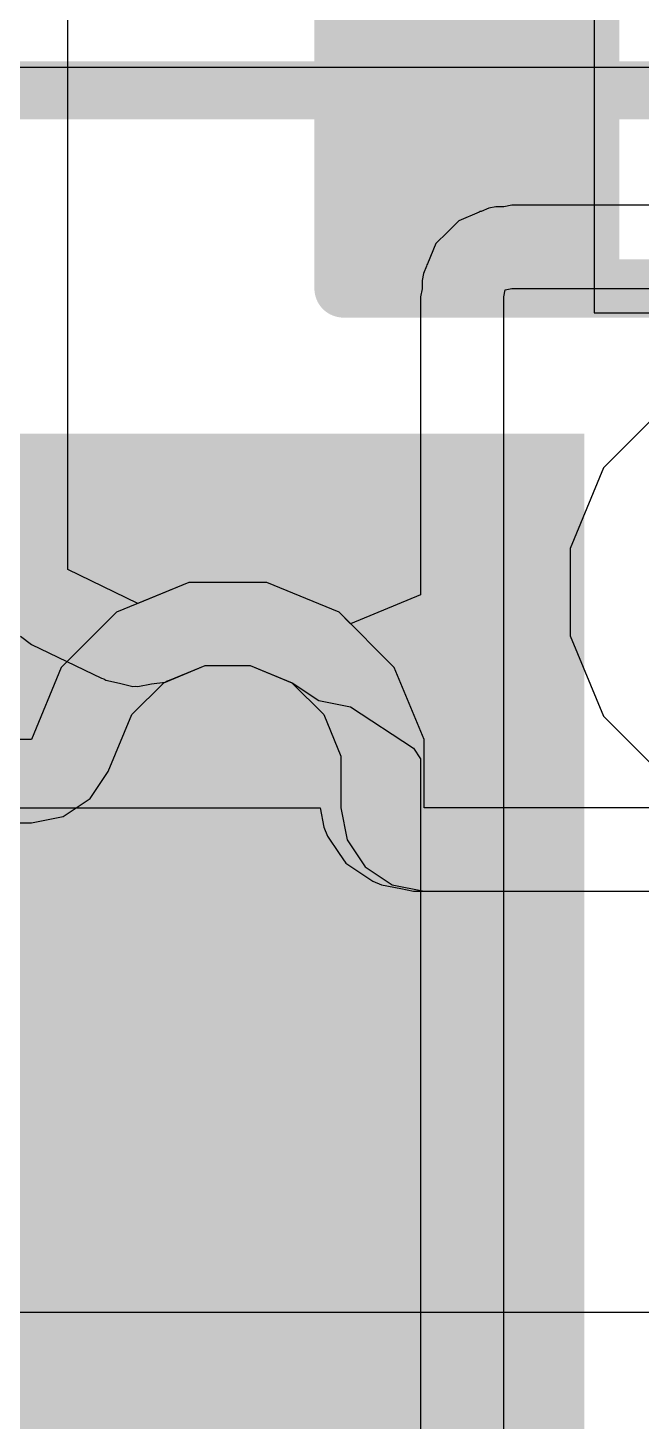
# Model space of a CAD drawing. Header units: inches. Extents: x -10 to 344, y -7 to 75.
# Drawn here: x 48.443 to 49.779, y 3.529 to 6.565 of the extents above; entities that cross this region are included whole.
import ezdxf

# ---------------------------------------------------------------- set-up
doc = ezdxf.new("R2010")
doc.units = ezdxf.units.IN
for name, color, linetype in [('Bottom Layer', 5, 'Continuous'), ('Bottom Overlay', 54, 'Continuous'), ('Bottom Paste', 16, 'Continuous'), ('Bottom Solder', 6, 'Continuous'), ('Drill Drawing', 1, 'Continuous'), ('Mid Layer 1', 16, 'Continuous'), ('Mid Layer 2', 76, 'Continuous'), ('Top Layer', 1, 'Continuous'), ('Top Overlay', 2, 'Continuous'), ('Top Solder', 216, 'Continuous'), ('Via Holes', 16, 'Continuous')]:
    doc.layers.add(name, color=color, linetype=linetype)

# ---------------------------------------------------------------- blocks, each defined once
blk = doc.blocks.new('8_WSON__8_6__28')
at = {"layer": 'Top Layer'}
blk.add_hatch(color=1, dxfattribs=at).paths.add_polyline_path([(-1.7, 2.15), (1.7, 2.15), (1.7, -2.15), (-1.7, -2.15)])
at = {"layer": 'Top Solder'}
blk.add_hatch(color=216, dxfattribs=at).paths.add_polyline_path([(-1.8016, 2.2516), (1.8016, 2.2516), (1.8016, -2.2516), (-1.8016, -2.2516)])
at = {"layer": 'Top Overlay'}
blk.add_lwpolyline([(4, -3, 0.127, 0.127, 0), (-4, -3, 0.127, 0.127, 0)], format="xyseb", dxfattribs=at)
blk = doc.blocks.new('R___0402_B_57')
at = {"layer": 'Bottom Layer'}
for points in [[(-0.2413, 0.3175), (-0.2413, -0.3175), (-0.6985, -0.3175), (-0.6985, 0.3175)], [(0.6985, 0.3175), (0.6985, -0.3175), (0.2413, -0.3175), (0.2413, 0.3175)]]:
    blk.add_hatch(color=5, dxfattribs=at).paths.add_polyline_path(points)
at = {"layer": 'Bottom Paste'}
for points in [[(-0.2413, 0.3175), (-0.2413, -0.3175), (-0.6985, -0.3175), (-0.6985, 0.3175)], [(0.6985, 0.3175), (0.6985, -0.3175), (0.2413, -0.3175), (0.2413, 0.3175)]]:
    blk.add_hatch(color=16, dxfattribs=at).paths.add_polyline_path(points)
at = {"layer": 'Bottom Solder'}
for points in [[(-0.1863, 0.3725), (-0.1863, -0.3725), (-0.7535, -0.3725), (-0.7535, 0.3725)], [(0.7535, 0.3725), (0.7535, -0.3725), (0.1863, -0.3725), (0.1863, 0.3725)]]:
    blk.add_hatch(color=6, dxfattribs=at).paths.add_polyline_path(points)
at = {"layer": 'Bottom Overlay'}
for points in [[(-0.7874, -0.4064, 0.127, 0.127, 0), (-0.7874, 0.4064, 0.127, 0.127, 0)], [(-0.7874, 0.4064, 0.127, 0.127, 0), (0.7874, 0.4064, 0.127, 0.127, 0)], [(0.7874, -0.4064, 0.127, 0.127, 0), (0.7874, 0.4064, 0.127, 0.127, 0)], [(-0.8128, 0.4318, 0.00323, 0.00323, 0), (0.8128, 0.4318, 0.00323, 0.00323, 0)], [(-0.7874, -0.4064, 0.127, 0.127, 0), (0.7874, -0.4064, 0.127, 0.127, 0)]]:
    blk.add_lwpolyline(points, format="xyseb", dxfattribs=at)
for points in [[(-0.8191, 0.4064, 0.0635, 0.0635, 1), (-0.7556, 0.4064, 0.0635, 0.0635, 1)], [(-0.8191, 0.4064, 0.0635, 0.0635, 1), (-0.7556, 0.4064, 0.0635, 0.0635, 1)], [(0.7556, 0.4064, 0.0635, 0.0635, 1), (0.8191, 0.4064, 0.0635, 0.0635, 1)], [(0.7556, 0.4064, 0.0635, 0.0635, 1), (0.8191, 0.4064, 0.0635, 0.0635, 1)], [(-0.8136, 0.4318, 0.00161, 0.00161, 1), (-0.812, 0.4318, 0.00161, 0.00161, 1)], [(0.812, 0.4318, 0.00161, 0.00161, 1), (0.8136, 0.4318, 0.00161, 0.00161, 1)], [(-0.8191, -0.4064, 0.0635, 0.0635, 1), (-0.7556, -0.4064, 0.0635, 0.0635, 1)], [(-0.8191, -0.4064, 0.0635, 0.0635, 1), (-0.7556, -0.4064, 0.0635, 0.0635, 1)], [(0.7556, -0.4064, 0.0635, 0.0635, 1), (0.8191, -0.4064, 0.0635, 0.0635, 1)], [(0.7556, -0.4064, 0.0635, 0.0635, 1), (0.8191, -0.4064, 0.0635, 0.0635, 1)]]:
    blk.add_lwpolyline(points, format="xyseb", close=True, dxfattribs=at)

msp = doc.modelspace()

# ---------------------------------------------------------------- hatches: boundary and pattern name
at = {"layer": 'Bottom Layer'}
h = msp.add_hatch(color=5, dxfattribs=at)
edge = h.paths.add_edge_path()
edge.add_arc((48.8786, 4.929), 0.25, 0, 360)
h = msp.add_hatch(color=5, dxfattribs=at)
edge = h.paths.add_edge_path()
edge.add_arc((48.8786, 3.929), 0.25, 0, 360)
at = {"layer": 'Mid Layer 1'}
h = msp.add_hatch(color=16, dxfattribs=at)
edge = h.paths.add_edge_path()
edge.add_arc((48.8786, 4.929), 0.25, 0, 360)
h = msp.add_hatch(color=16, dxfattribs=at)
edge = h.paths.add_edge_path()
edge.add_arc((48.8786, 3.929), 0.25, 0, 360)
at = {"layer": 'Mid Layer 2'}
h = msp.add_hatch(color=76, dxfattribs=at)
edge = h.paths.add_edge_path()
edge.add_arc((48.8786, 4.929), 0.25, 0, 360)
h = msp.add_hatch(color=76, dxfattribs=at)
edge = h.paths.add_edge_path()
edge.add_arc((48.8786, 3.929), 0.25, 0, 360)
at = {"layer": 'Top Layer'}
h = msp.add_hatch(color=1, dxfattribs=at)
edge = h.paths.add_edge_path()
edge.add_arc((48.8786, 4.929), 0.25, 0, 360)
h = msp.add_hatch(color=1, dxfattribs=at)
edge = h.paths.add_edge_path()
edge.add_arc((48.8786, 3.929), 0.25, 0, 360)
at = {"layer": 'Via Holes'}
h = msp.add_hatch(color=7, dxfattribs=at)
edge = h.paths.add_edge_path()
edge.add_arc((48.8786, 4.929), 0.125, 0, 360)
h = msp.add_hatch(color=7, dxfattribs=at)
edge = h.paths.add_edge_path()
edge.add_arc((48.8786, 3.929), 0.125, 0, 360)

# ---------------------------------------------------------------- linework, layer by layer
at = {"layer": 'Bottom Layer'}
for p, q in [((48.5301, 5.3846), (48.5301, 13.3238)), ((49.6768, 6.9925), (49.6768, 5.9442)), ((49.6768, 5.9442), (49.9816, 5.9442)), ((48.6825, 5.3108), (48.5301, 5.3846)), ((48.7935, 5.3568), (48.6825, 5.3108)), ((48.9637, 5.3568), (48.7935, 5.3568)), ((49.1209, 5.2917), (48.9637, 5.3568)), ((49.2413, 5.1713), (49.1209, 5.2917)), ((48.427, 5.2397), (48.4511, 5.2215)), ((48.4511, 5.2215), (48.6035, 5.1477)), ((48.7519, 5.1433), (48.8296, 5.1755)), ((48.8296, 5.1755), (48.9276, 5.1755)), ((48.9276, 5.1755), (49.0182, 5.138)), ((49.3064, 5.0141), (49.2413, 5.1713)), ((48.6035, 5.1477), (48.6087, 5.1463)), ((48.6087, 5.1463), (48.6131, 5.1433)), ((48.6131, 5.1433), (48.6428, 5.1374)), ((48.6428, 5.1374), (48.6719, 5.1298)), ((48.6825, 5.1295), (48.7121, 5.1354)), ((48.7121, 5.1354), (48.742, 5.1396)), ((48.742, 5.1396), (48.7466, 5.1423)), ((48.7466, 5.1423), (48.7519, 5.1433)), ((49.0182, 5.138), (49.0876, 5.0686)), ((48.6719, 5.1298), (48.6773, 5.1306)), ((48.6773, 5.1306), (48.6825, 5.1295)), ((49.0876, 5.0686), (49.1251, 4.978)), ((49.3064, 4.8652), (49.3064, 5.0141)), ((49.1251, 4.978), (49.1251, 4.8652)), ((46.5328, 4.8652), (49.0798, 4.8652)), ((49.0798, 4.8652), (49.0881, 4.8232)), ((49.1251, 4.8652), (49.1389, 4.7958)), ((51.2485, 4.8652), (49.3064, 4.8652)), ((49.0881, 4.8232), (49.0961, 4.8038)), ((49.0961, 4.8038), (49.0961, 4.8038)), ((49.0961, 4.8038), (49.0961, 4.8038)), ((49.0961, 4.8038), (49.1213, 4.7662)), ((49.1389, 4.7958), (49.1782, 4.737)), ((49.1213, 4.7662), (49.1354, 4.745)), ((49.1354, 4.745), (49.1354, 4.745)), ((49.1354, 4.745), (49.1354, 4.745)), ((49.1354, 4.745), (49.1684, 4.723)), ((49.1782, 4.737), (49.237, 4.6977)), ((49.1684, 4.723), (49.1942, 4.7057)), ((49.1942, 4.7057), (49.1942, 4.7057)), ((49.1942, 4.7057), (49.1943, 4.7057)), ((49.1943, 4.7057), (49.2136, 4.6977)), ((49.2136, 4.6977), (49.2554, 4.6894)), ((49.237, 4.6977), (49.3064, 4.6839)), ((49.2554, 4.6894), (49.2829, 4.6839)), ((49.2829, 4.6839), (51.2664, 4.6839)), ((49.3064, 4.6839), (51.2485, 4.6839)), ((52.4267, 3.7657), (46.5328, 3.7657))]:
    msp.add_line(p, q, dxfattribs=at)
at = {"layer": 'Drill Drawing'}
for points in [[(48.6246, 5.183, 0.0508, 0.0508, 0), (48.8786, 5.056, 0.0508, 0.0508, 0)], [(48.6246, 5.183, 0.0508, 0.0508, 0), (48.7516, 4.929, 0.0508, 0.0508, 0)], [(48.8786, 5.056, 0.0508, 0.0508, 0), (49.1326, 5.183, 0.0508, 0.0508, 0)], [(49.0056, 4.929, 0.0508, 0.0508, 0), (49.1326, 5.183, 0.0508, 0.0508, 0)], [(48.6246, 4.675, 0.0508, 0.0508, 0), (48.7516, 4.929, 0.0508, 0.0508, 0)], [(49.0056, 4.929, 0.0508, 0.0508, 0), (49.1326, 4.675, 0.0508, 0.0508, 0)], [(48.6246, 4.675, 0.0508, 0.0508, 0), (48.8786, 4.802, 0.0508, 0.0508, 0)], [(48.8786, 4.802, 0.0508, 0.0508, 0), (49.1326, 4.675, 0.0508, 0.0508, 0)], [(48.6246, 4.183, 0.0508, 0.0508, 0), (48.8786, 4.056, 0.0508, 0.0508, 0)], [(48.6246, 4.183, 0.0508, 0.0508, 0), (48.7516, 3.929, 0.0508, 0.0508, 0)], [(48.8786, 4.056, 0.0508, 0.0508, 0), (49.1326, 4.183, 0.0508, 0.0508, 0)], [(49.0056, 3.929, 0.0508, 0.0508, 0), (49.1326, 4.183, 0.0508, 0.0508, 0)], [(48.6246, 3.675, 0.0508, 0.0508, 0), (48.7516, 3.929, 0.0508, 0.0508, 0)], [(49.0056, 3.929, 0.0508, 0.0508, 0), (49.1326, 3.675, 0.0508, 0.0508, 0)], [(48.6246, 3.675, 0.0508, 0.0508, 0), (48.8786, 3.802, 0.0508, 0.0508, 0)], [(48.8786, 3.802, 0.0508, 0.0508, 0), (49.1326, 3.675, 0.0508, 0.0508, 0)]]:
    msp.add_lwpolyline(points, format="xyseb", dxfattribs=at)
for points in [[(48.6119, 5.183, 0.0254, 0.0254, 1), (48.6373, 5.183, 0.0254, 0.0254, 1)], [(48.6119, 5.183, 0.0254, 0.0254, 1), (48.6373, 5.183, 0.0254, 0.0254, 1)], [(49.1199, 5.183, 0.0254, 0.0254, 1), (49.1453, 5.183, 0.0254, 0.0254, 1)], [(49.1199, 5.183, 0.0254, 0.0254, 1), (49.1453, 5.183, 0.0254, 0.0254, 1)], [(48.8659, 5.056, 0.0254, 0.0254, 1), (48.8913, 5.056, 0.0254, 0.0254, 1)], [(48.8659, 5.056, 0.0254, 0.0254, 1), (48.8913, 5.056, 0.0254, 0.0254, 1)], [(48.7389, 4.929, 0.0254, 0.0254, 1), (48.7643, 4.929, 0.0254, 0.0254, 1)], [(48.7389, 4.929, 0.0254, 0.0254, 1), (48.7643, 4.929, 0.0254, 0.0254, 1)], [(48.9929, 4.929, 0.0254, 0.0254, 1), (49.0183, 4.929, 0.0254, 0.0254, 1)], [(48.9929, 4.929, 0.0254, 0.0254, 1), (49.0183, 4.929, 0.0254, 0.0254, 1)], [(48.8659, 4.802, 0.0254, 0.0254, 1), (48.8913, 4.802, 0.0254, 0.0254, 1)], [(48.8659, 4.802, 0.0254, 0.0254, 1), (48.8913, 4.802, 0.0254, 0.0254, 1)], [(48.6119, 4.675, 0.0254, 0.0254, 1), (48.6373, 4.675, 0.0254, 0.0254, 1)], [(48.6119, 4.675, 0.0254, 0.0254, 1), (48.6373, 4.675, 0.0254, 0.0254, 1)], [(49.1199, 4.675, 0.0254, 0.0254, 1), (49.1453, 4.675, 0.0254, 0.0254, 1)], [(49.1199, 4.675, 0.0254, 0.0254, 1), (49.1453, 4.675, 0.0254, 0.0254, 1)], [(48.6119, 4.183, 0.0254, 0.0254, 1), (48.6373, 4.183, 0.0254, 0.0254, 1)], [(48.6119, 4.183, 0.0254, 0.0254, 1), (48.6373, 4.183, 0.0254, 0.0254, 1)], [(49.1199, 4.183, 0.0254, 0.0254, 1), (49.1453, 4.183, 0.0254, 0.0254, 1)], [(49.1199, 4.183, 0.0254, 0.0254, 1), (49.1453, 4.183, 0.0254, 0.0254, 1)], [(48.8659, 4.056, 0.0254, 0.0254, 1), (48.8913, 4.056, 0.0254, 0.0254, 1)], [(48.8659, 4.056, 0.0254, 0.0254, 1), (48.8913, 4.056, 0.0254, 0.0254, 1)], [(48.7389, 3.929, 0.0254, 0.0254, 1), (48.7643, 3.929, 0.0254, 0.0254, 1)], [(48.7389, 3.929, 0.0254, 0.0254, 1), (48.7643, 3.929, 0.0254, 0.0254, 1)], [(48.9929, 3.929, 0.0254, 0.0254, 1), (49.0183, 3.929, 0.0254, 0.0254, 1)], [(48.9929, 3.929, 0.0254, 0.0254, 1), (49.0183, 3.929, 0.0254, 0.0254, 1)], [(48.8659, 3.802, 0.0254, 0.0254, 1), (48.8913, 3.802, 0.0254, 0.0254, 1)], [(48.8659, 3.802, 0.0254, 0.0254, 1), (48.8913, 3.802, 0.0254, 0.0254, 1)], [(48.6119, 3.675, 0.0254, 0.0254, 1), (48.6373, 3.675, 0.0254, 0.0254, 1)], [(48.6119, 3.675, 0.0254, 0.0254, 1), (48.6373, 3.675, 0.0254, 0.0254, 1)], [(49.1199, 3.675, 0.0254, 0.0254, 1), (49.1453, 3.675, 0.0254, 0.0254, 1)], [(49.1199, 3.675, 0.0254, 0.0254, 1), (49.1453, 3.675, 0.0254, 0.0254, 1)]]:
    msp.add_lwpolyline(points, format="xyseb", close=True, dxfattribs=at)
at = {"layer": 'Mid Layer 1'}
for p, q in [((47.8906, 6.4796), (49.9696, 6.4796)), ((49.8312, 5.7406), (49.6968, 5.6061)), ((49.6968, 5.6061), (49.6241, 5.4305)), ((49.6241, 5.4305), (49.6241, 5.2405)), ((49.6241, 5.2405), (49.6968, 5.0648)), ((49.6968, 5.0648), (49.8312, 4.9304))]:
    msp.add_line(p, q, dxfattribs=at)
at = {"layer": 'Mid Layer 2'}
for p, q in [((49.4282, 6.1647), (49.426, 6.1632)), ((49.4308, 6.1652), (49.4282, 6.1647)), ((49.4473, 6.172), (49.4308, 6.1652)), ((49.4622, 6.175), (49.4473, 6.172)), ((49.4801, 6.175), (49.4622, 6.175)), ((49.4976, 6.1785), (49.4801, 6.175)), ((49.9592, 6.1785), (49.4976, 6.1785)), ((49.382, 6.145), (49.357, 6.1199)), ((49.426, 6.1632), (49.382, 6.145)), ((49.382, 6.145), (49.382, 6.145)), ((49.382, 6.145), (49.382, 6.145)), ((49.357, 6.1199), (49.332, 6.095)), ((49.332, 6.0949), (49.3137, 6.0509)), ((49.332, 6.095), (49.332, 6.0949)), ((49.332, 6.0949), (49.332, 6.0949)), ((49.3117, 6.0461), (49.3049, 6.0296)), ((49.3123, 6.0487), (49.3117, 6.0461)), ((49.3137, 6.0509), (49.3123, 6.0487)), ((49.3049, 6.0296), (49.3019, 6.0147)), ((49.3019, 6.0147), (49.3019, 5.9968)), ((49.3049, 6.0296), (49.3049, 6.0296)), ((49.3049, 6.0296), (49.3049, 6.0296)), ((49.3019, 5.9968), (49.2985, 5.9793)), ((49.4797, 5.9793), (49.4827, 5.9942)), ((49.4827, 5.9942), (49.4976, 5.9972)), ((49.4976, 5.9972), (49.9592, 5.9972)), ((49.2985, 5.9793), (49.2985, 5.3297)), ((49.4797, 1.5283), (49.4797, 5.9793)), ((48.7935, 5.3568), (48.6363, 5.2917)), ((48.9637, 5.3568), (48.7935, 5.3568)), ((49.1209, 5.2917), (48.9637, 5.3568)), ((49.2985, 5.3297), (49.1461, 5.2665)), ((48.6363, 5.2917), (48.5159, 5.1713)), ((49.1461, 5.2665), (49.1209, 5.2917)), ((48.5159, 5.1713), (48.4508, 5.0141)), ((48.739, 5.138), (48.8296, 5.1755)), ((48.8296, 5.1755), (48.9276, 5.1755)), ((48.9276, 5.1755), (49.0187, 5.1378)), ((48.6696, 5.0686), (48.739, 5.138)), ((49.0187, 5.1378), (49.0767, 5.0991)), ((49.0767, 5.0991), (49.1461, 5.0853)), ((49.1461, 5.0853), (49.2834, 4.9951)), ((48.6183, 4.9447), (48.6696, 5.0686)), ((48.4508, 5.0141), (48.3064, 5.0141)), ((49.2834, 4.9951), (49.2985, 4.972)), ((49.2985, 4.972), (49.2985, 1.8728)), ((48.579, 4.8859), (48.6183, 4.9447)), ((48.5202, 4.8466), (48.579, 4.8859)), ((48.3064, 4.8328), (48.4508, 4.8328)), ((48.4508, 4.8328), (48.5202, 4.8466))]:
    msp.add_line(p, q, dxfattribs=at)
at = {"layer": 'Top Layer'}
for p, q in [((49.8312, 5.7406), (49.6968, 5.6061)), ((49.6968, 5.6061), (49.6241, 5.4305)), ((49.6241, 5.4305), (49.6241, 5.2405)), ((49.6241, 5.2405), (49.6968, 5.0648)), ((49.6968, 5.0648), (49.8312, 4.9304))]:
    msp.add_line(p, q, dxfattribs=at)
msp.add_lwpolyline([(47.8536, 3.7102, 0.1524, 0.1524, 0), (49.4774, 5.334, 0.1524, 0.1524, 0)], format="xyseb", dxfattribs=at)
msp.add_lwpolyline([(49.4393, 5.334, 0.0762, 0.0762, 1), (49.5155, 5.334, 0.0762, 0.0762, 1)], format="xyseb", close=True, dxfattribs=at)

# ---------------------------------------------------------------- block references
msp.add_blockref('R___0402_B_57', (49.9181, 6.4036))
at = {"rotation": 180}
msp.add_blockref('8_WSON__8_6__28', (47.8536, 3.429), dxfattribs=at)

doc.saveas('drawing.dxf')
